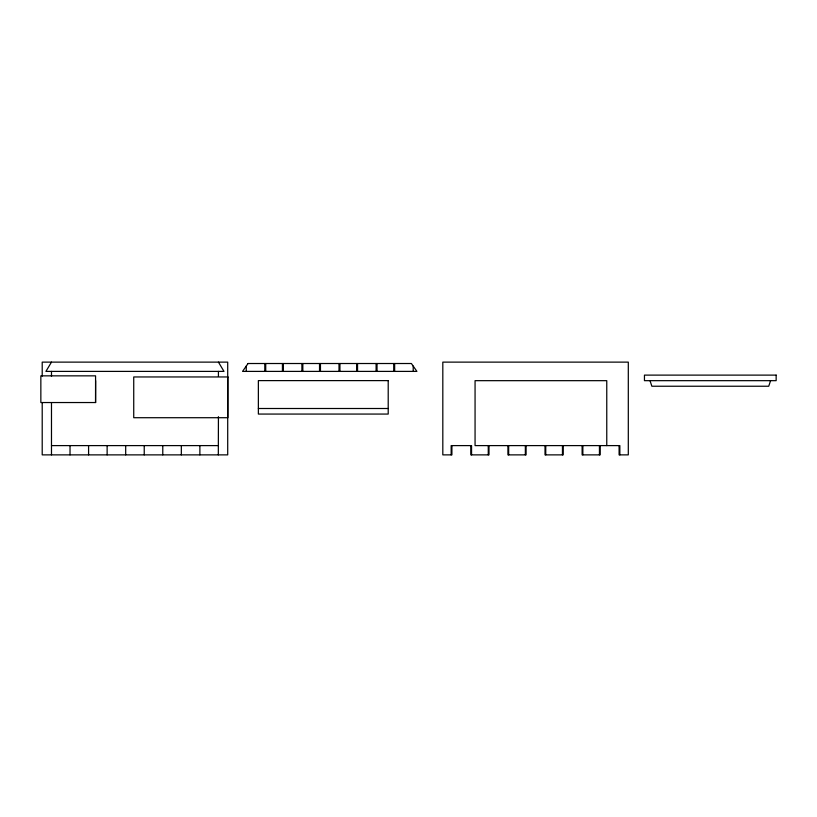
<?xml version="1.0" encoding="UTF-8"?>
<svg xmlns="http://www.w3.org/2000/svg" width="817" height="817" viewBox="0 0 817 817"><rect width="100%" height="100%" fill="white"/><g stroke="black" fill="none" stroke-linecap="round" stroke-linejoin="round"><path stroke-width="1.23" d="M770.584 380.671L768.726 386.237L651.864 386.237L650.015 380.671M51.481 362.125L45.915 371.398L223.991 371.398L218.425 362.125M95.62 402.536L40.85 402.536L40.85 375.851L95.569 375.851L95.569 402.536L95.62 380.61M258.366 408.5L388.208 408.5M51.481 445.602L218.425 445.602M619.848 454.875L619.848 445.602L475.065 445.602L475.065 380.671L606.765 380.671L606.765 445.602M619.102 445.602L619.102 454.875L628.304 454.875L628.304 362.125L442.814 362.125L442.814 454.875L451.903 454.875L451.903 445.602M600.189 445.602L600.189 454.875L582.123 454.875L582.123 445.602M599.443 445.602L599.443 454.875M582.858 445.602L582.858 454.875M563.199 445.602L563.199 454.875L545.021 454.875L545.021 445.602M562.453 445.602L562.453 454.875M545.756 445.602L545.756 454.875M526.097 445.602L526.097 454.875L507.919 454.875L507.919 445.602M525.351 445.602L525.351 454.875M508.664 445.602L508.664 454.875M488.995 445.602L488.995 454.875L470.817 454.875L470.817 445.602M488.26 445.602L488.26 454.875M471.562 454.875L471.562 445.602L451.158 445.602L451.158 454.875M413.208 366.098L413.208 371.398M394.652 363.514L394.652 371.398M393.723 363.514L393.723 371.398M377.035 363.514L377.035 371.398M376.106 363.514L376.106 371.398M357.55 363.514L357.55 371.398M356.631 363.514L356.631 371.398M339.933 363.514L339.933 371.398M339.004 363.514L339.004 371.398M320.458 363.514L320.458 371.398M319.529 363.514L319.529 371.398M302.831 363.514L302.831 371.398M301.902 363.514L301.902 371.398M283.356 363.514L283.356 371.398M282.427 363.514L282.427 371.398M265.729 363.514L265.729 371.398M264.8 363.514L264.8 371.398M246.254 366.098L246.254 371.398M218.425 371.398L218.425 376.433M218.425 416.67L218.323 454.875M199.879 445.602L199.879 454.875M181.333 445.602L181.333 454.875M162.777 445.602L162.777 454.875M144.231 445.602L144.231 454.875M125.685 445.602L125.685 454.875M107.129 445.602L107.129 454.875M88.583 445.602L88.583 454.875M70.027 445.602L70.027 454.875M51.481 371.398L51.481 376.433M51.481 402.842L51.481 454.875M42.208 376.106L42.208 362.125L227.708 362.125L227.708 454.875L42.208 454.875L42.208 402.597M248.062 363.514L242.547 371.398L416.915 371.398L411.39 363.514L248.062 363.514M776.15 375.115L644.45 375.115L644.45 380.671L776.15 380.671L776.15 375.115M227.872 376.954L133.733 376.954L133.733 417.712L227.872 417.712L227.872 376.954M388.208 380.61L258.366 380.61L258.366 414.066L388.208 414.066L388.208 380.61"/></g></svg>
